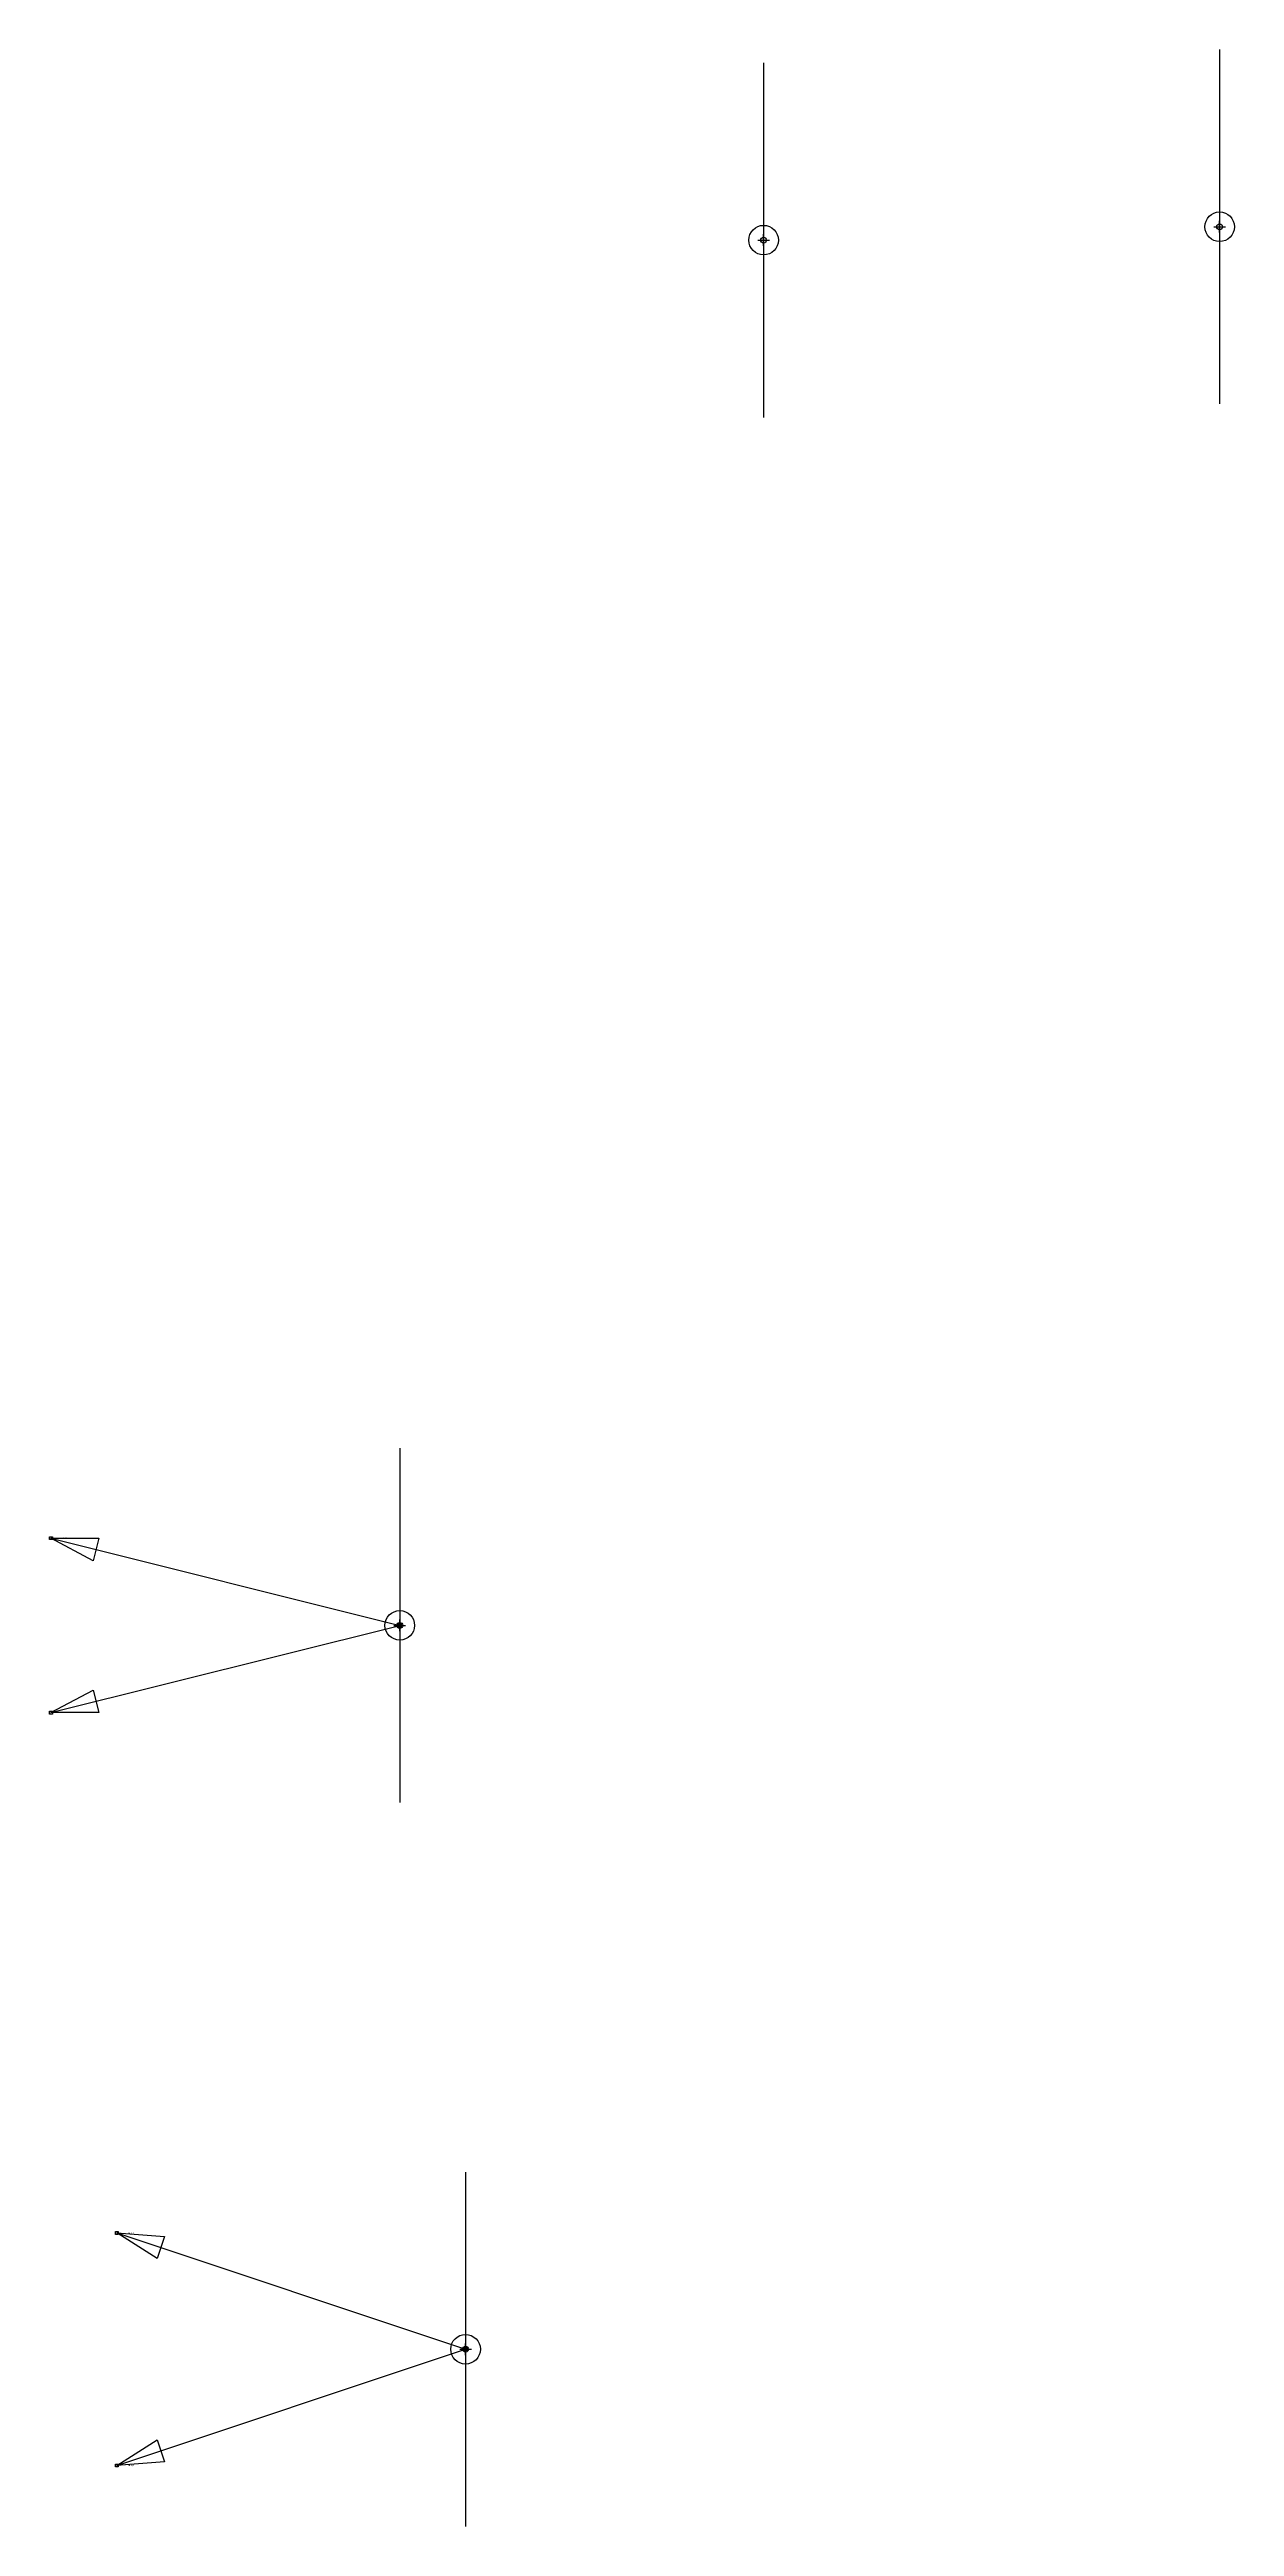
# Model space of a CAD drawing. Header units: metres. Extents: x 3 to 509016, y 4 to 6969473.
# Drawn here: x 507005.83 to 507016.02, y 6968646.33 to 6968667.63 of the extents above; entities that cross this region are included whole.
import ezdxf

# ---------------------------------------------------------------- set-up
doc = ezdxf.new("R2010")
doc.units = ezdxf.units.M
for name, color, linetype in [('CORRIDORS', 7, 'Continuous'), ('SUBASSEMBLIES', 7, 'Continuous'), ('XREF', 7, 'Continuous')]:
    doc.layers.add(name, color=color, linetype=linetype)
doc.styles.add('_NE 2.5 TXT', font='ISOCP.shx', dxfattribs={"width": 0.85, "height": 2.5})
doc.styles.add('ISOCP.shx', font='ISOCP.shx')

# ---------------------------------------------------------------- blocks, each defined once
blk = doc.blocks.new('XD_DESIGN_3')
at = {"layer": 'CORRIDORS', "color": 7, "linetype": 'Continuous', "lineweight": -3}
for p, q in [((508066.095, 6966958.993, 13.914), (508069.095, 6966958.243, 13.914)), ((508066.095, 6966957.493, 13.914), (508069.095, 6966958.243, 13.914)), ((508066.661, 6966953.018, 13.914), (508069.661, 6966952.018, 13.914)), ((508066.661, 6966951.018, 13.914), (508069.661, 6966952.018, 13.914))]:
    blk.add_line(p, q, dxfattribs=at)
at = {"layer": 'CORRIDORS', "color": 8, "linetype": 'Continuous', "lineweight": -3, "elevation": 13.914}
for points in [[(508066.083, 6966958.98), (508066.083, 6966959.005), (508066.108, 6966959.005), (508066.108, 6966958.98), (508066.083, 6966958.98)], [(508069.083, 6966958.23), (508069.083, 6966958.255), (508069.108, 6966958.255), (508069.108, 6966958.23), (508069.083, 6966958.23)], [(508066.083, 6966957.48), (508066.083, 6966957.505), (508066.108, 6966957.505), (508066.108, 6966957.48), (508066.083, 6966957.48)], [(508066.649, 6966953.006), (508066.649, 6966953.031), (508066.674, 6966953.031), (508066.674, 6966953.006), (508066.649, 6966953.006)], [(508069.649, 6966952.006), (508069.649, 6966952.031), (508069.674, 6966952.031), (508069.674, 6966952.006), (508069.649, 6966952.006)], [(508066.649, 6966951.006), (508066.649, 6966951.031), (508066.674, 6966951.031), (508066.674, 6966951.006), (508066.649, 6966951.006)]]:
    blk.add_lwpolyline(points, dxfattribs=at)
at = {"layer": 'CORRIDORS', "color": 7, "linetype": 'Continuous', "lineweight": -3, "elevation": 13.914}
for points in [[(508066.095, 6966958.993), (508066.507, 6966958.993), (508066.459, 6966958.799), (508066.095, 6966958.993)], [(508066.095, 6966957.493), (508066.459, 6966957.687), (508066.507, 6966957.493), (508066.095, 6966957.493)], [(508066.661, 6966953.018), (508067.072, 6966952.987), (508067.009, 6966952.797), (508066.661, 6966953.018)], [(508066.661, 6966951.018), (508067.009, 6966951.24), (508067.072, 6966951.05), (508066.661, 6966951.018)]]:
    blk.add_lwpolyline(points, close=True, dxfattribs=at)
at = {"layer": 'SUBASSEMBLIES', "color": 6, "linetype": 'Continuous', "lineweight": -3}
for p, q in [((508076.146, 6966971.794), (508076.146, 6966968.746)), ((508072.224, 6966971.679), (508072.224, 6966968.631)), ((508076.096, 6966970.27), (508076.196, 6966970.27)), ((508076.146, 6966970.22), (508076.146, 6966970.32)), ((508072.174, 6966970.155), (508072.274, 6966970.155)), ((508072.224, 6966970.105), (508072.224, 6966970.205)), ((508069.095, 6966959.767, 13.914), (508069.095, 6966956.719, 13.914)), ((508069.095, 6966958.193, 13.914), (508069.095, 6966958.293, 13.914)), ((508069.045, 6966958.243, 13.914), (508069.145, 6966958.243, 13.914)), ((508069.661, 6966953.542, 13.914), (508069.661, 6966950.494, 13.914)), ((508069.611, 6966952.018, 13.914), (508069.711, 6966952.018, 13.914)), ((508069.661, 6966951.968, 13.914), (508069.661, 6966952.068, 13.914))]:
    blk.add_line(p, q, dxfattribs=at)
for centre, radius in [((508072.224, 6966970.155), 0.127), ((508076.146, 6966970.27), 0.127), ((508076.146, 6966970.27), 0.025), ((508072.224, 6966970.155), 0.025), ((508069.095, 6966958.243, 13.914), 0.127), ((508069.095, 6966958.243, 13.914), 0.025), ((508069.661, 6966952.018, 13.914), 0.127), ((508069.661, 6966952.018, 13.914), 0.025)]:
    blk.add_circle(centre, radius, dxfattribs=at)
at = {"layer": 'CORRIDORS', "color": 7, "linetype": 'Continuous', "lineweight": -3, "char_height": 0.01, "attachment_point": 4, "style": '_NE 2.5 TXT'}
for insert in [(508066.195, 6966958.993, 13.914), (508066.195, 6966957.493, 13.914), (508066.761, 6966953.018, 13.914), (508066.761, 6966951.018, 13.914)]:
    blk.add_mtext('Daylight', dxfattribs=dict(at, insert=insert))
at = {"layer": 'CORRIDORS', "color": 7, "linetype": 'Continuous', "lineweight": -3, "char_height": 0.01, "attachment_point": 5, "style": 'ISOCP.shx'}
for insert, rotation in [((508069.095, 6966958.243, 13.914), 14.0362), ((508069.095, 6966958.243, 13.914), 345.9638), ((508069.661, 6966952.018, 13.914), 18.4349), ((508069.661, 6966952.018, 13.914), 341.5651)]:
    blk.add_mtext('Top', dxfattribs=dict(at, insert=insert, rotation=rotation))

msp = doc.modelspace()

# ---------------------------------------------------------------- block references
at = {"layer": 'XREF'}
msp.add_blockref('XD_DESIGN_3', (-1060.249, 1695.84), dxfattribs=at)

doc.saveas('drawing.dxf')
